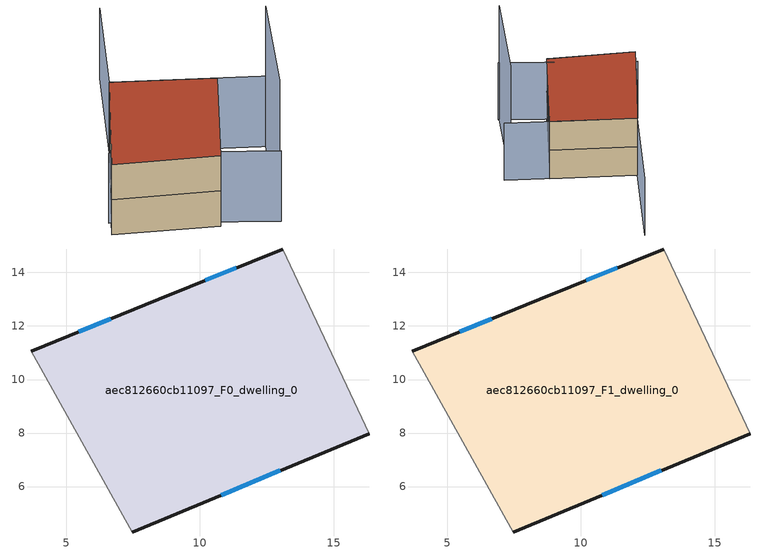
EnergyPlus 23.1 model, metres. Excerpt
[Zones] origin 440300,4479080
aec812660cb11097_F0_dwelling_0
 floor ground (EU_floor_Construction): 13.09,14.88 16.33,7.98 7.47,4.3 3.69,11.06 8.45,13.01 z0
 wall outside (EU_wall_Construction): 13.09,14.88 8.45,13.01 3.69,11.06 / 7.47,4.3 16.33,7.98 z0:3
 wall adiabatic (EU_wall_Construction): 16.33,7.98 13.09,14.88 / 3.69,11.06 7.47,4.3 z0:3
 window (EU_Window_Construction): 11.35,14.18 10.19,13.71 / 10.8,5.68 13.01,6.6 / 6.66,12.27 5.48,11.79 z1.13:1.87
aec812660cb11097_F1_dwelling_0
 floor to aec812660cb11097_F0_dwelling_0 (EU_floor_Construction): 13.09,14.88 16.33,7.98 7.47,4.3 3.69,11.06 8.45,13.01 z3
 wall outside (EU_wall_Construction): 13.09,14.88 8.45,13.01 3.69,11.06 / 7.47,4.3 16.33,7.98 z3:6
 wall adiabatic (EU_wall_Construction): 16.33,7.98 13.09,14.88 / 3.69,11.06 7.47,4.3 z3:6
 window (EU_Window_Construction): 11.35,14.18 10.19,13.71 / 10.8,5.68 13.01,6.6 / 6.66,12.27 5.48,11.79 z4.13:4.87
 roof outside (EU_roof_Construction): 16.33,7.98 13.09,14.88 8.45,13.01 3.69,11.06 7.47,4.3 z6
shading: 9.54,0.67 17.74,4.91 z0:12; 4.95,11.75 9.58,0.58 / 18.02,4.39 13.09,14.88 / 13.09,14.88 21.39,18.78 z0:6
[Building]
EU S2 Campaign: North Axis=0; Terrain=City; Solar Distribution=FullExterior
[Site:Location]
Madrid: Latitude=40.5; Longitude=-3.5; Time Zone=1; Elevation=609
[SizingPeriod:WeatherFileDays]
AnnualSizingPeriod: Begin Month=1; Begin Day of Month=1; End Month=12; End Day of Month=31; Day of Week for Start Day=Monday; Use Weather File Daylight Saving Period=No; Use Weather File Rain and Snow Indicators=No
[MATERIAL]
EU_InternalMass_Material: Roughness=MediumRough; Thickness=0.1; Conductivity=1; Density=1800; Specific Heat=900; Thermal Absorptance=0.9; Solar Absorptance=0.7; Visible Absorptance=0.7
[MATERIAL:NOMASS] Roughness=MediumRough; Thermal Absorptance=0.9; Solar Absorptance=0.7; Visible Absorptance=0.7
Name | Thermal Resistance
EU_wall_NoMass | 1.26313
EU_roof_NoMass | 0.258054
EU_floor_NoMass | 0.563028
[WINDOWMATERIAL:SIMPLEGLAZINGSYSTEM]
EU_Window_SimpleGlazing: UFactor=4.93364; Solar Heat Gain Coefficient=0.85; Visible Transmittance=0.85
[CONSTRUCTION]
EU_wall_Construction: EU_wall_NoMass
EU_roof_Construction: EU_roof_NoMass
EU_floor_Construction: EU_floor_NoMass
EU_Window_Construction: EU_Window_SimpleGlazing
EU_InternalMass_Construction: EU_InternalMass_Material
[ZONE] Type=1; Multiplier=1; Ceiling Height=autocalculate; Floor Area=autocalculate; Part of Total Floor Area=Yes
Name | Volume
aec812660cb11097_F0_dwelling_0 | 226.681
aec812660cb11097_F1_dwelling_0 | 226.68
[INTERNALMASS] Construction=EU_InternalMass_Construction; Surface Area=75.5603
Name | Zone or ZoneList
aec812660cb11097_F0_dwelling_0_EU_InternalMass | aec812660cb11097_F0_dwelling_0
aec812660cb11097_F1_dwelling_0_EU_InternalMass | aec812660cb11097_F1_dwelling_0
[OTHEREQUIPMENT] Fuel Type=Electricity; Design Level Calculation Method=Watts/Area; Power per Zone Floor Area=1; Fraction Latent=0; Fraction Radiant=0; Fraction Lost=0; Carbon Dioxide Generation Rate=0; EndUse Subcategory=EU_Step8_InternalGains
Name | Zone or ZoneList or Space or SpaceList | Schedule
EU_Step8_InternalGain_aec812660cb11097_F0_dwelling_0_f000 | aec812660cb11097_F0_dwelling_0 | EU_Step8_GainSchedule_aec812660cb11097_F0_dwelling_0_f000
EU_Step8_InternalGain_aec812660cb11097_F1_dwelling_0_f000 | aec812660cb11097_F1_dwelling_0 | EU_Step8_GainSchedule_aec812660cb11097_F1_dwelling_0_f000
[ZONEVENTILATION:DESIGNFLOWRATE] Schedule=EU_AlwaysOn; Design Flow Rate Calculation Method=AirChanges/Hour; Air Changes per Hour=0.717621; Ventilation Type=Natural; Fan Pressure Rise=0; Fan Total Efficiency=1; Constant Term Coefficient=1; Temperature Term Coefficient=0; Velocity Term Coefficient=0; Velocity Squared Term Coefficient=0; Minimum Indoor Temperature=-100; Maximum Indoor Temperature=100; Delta Temperature=-100; Minimum Outdoor Temperature=-100; Maximum Outdoor Temperature=100; Maximum Wind Speed=40
Name | Zone or ZoneList or Space or SpaceList
EU_ConstantAir_aec812660cb11097_F0_dwelling_0 | aec812660cb11097_F0_dwelling_0
EU_ConstantAir_aec812660cb11097_F1_dwelling_0 | aec812660cb11097_F1_dwelling_0
[HVACTEMPLATE:THERMOSTAT] Constant Heating Setpoint=20; Constant Cooling Setpoint=50
EU_HeatOnly_aec812660cb11097_F0_dwelling_0; EU_HeatOnly_aec812660cb11097_F1_dwelling_0
[HVACTEMPLATE:ZONE:IDEALLOADSAIRSYSTEM] System Availability Schedule=EU_AlwaysOn; Maximum Heating Supply Air Temperature=50; Minimum Cooling Supply Air Temperature=13; Maximum Heating Supply Air Humidity Ratio=0.0156; Minimum Cooling Supply Air Humidity Ratio=0.0077; Heating Limit=NoLimit; Cooling Limit=NoLimit; Heating Availability Schedule=EU_AlwaysOn; Cooling Availability Schedule=EU_CoolingOff; Dehumidification Control Type=ConstantSensibleHeatRatio; Cooling Sensible Heat Ratio=0.7; Dehumidification Setpoint=60; Humidification Control Type=None; Humidification Setpoint=30; Outdoor Air Method=None; Outdoor Air Flow Rate per Person=0.00944; Outdoor Air Flow Rate per Zone Floor Area=0; Outdoor Air Flow Rate per Zone=0; Demand Controlled Ventilation Type=None; Outdoor Air Economizer Type=NoEconomizer; Heat Recovery Type=None; Sensible Heat Recovery Effectiveness=0.7; Latent Heat Recovery Effectiveness=0.65
Name | Template Thermostat
aec812660cb11097_F0_dwelling_0 | EU_HeatOnly_aec812660cb11097_F0_dwelling_0
aec812660cb11097_F1_dwelling_0 | EU_HeatOnly_aec812660cb11097_F1_dwelling_0
[SIZING:ZONE] Zone Cooling Design Supply Air Temperature Input Method=SupplyAirTemperature; Zone Cooling Design Supply Air Temperature=13; Zone Heating Design Supply Air Temperature Input Method=SupplyAirTemperature; Zone Heating Design Supply Air Temperature=50; Zone Cooling Design Supply Air Humidity Ratio=0.008; Zone Heating Design Supply Air Humidity Ratio=0.008; Cooling Design Air Flow Method=DesignDay; Cooling Design Air Flow Rate=0; Cooling Minimum Air Flow per Zone Floor Area=0.000762; Cooling Minimum Air Flow=0; Cooling Minimum Air Flow Fraction=0.2; Heating Design Air Flow Method=DesignDay; Heating Design Air Flow Rate=0; Heating Maximum Air Flow per Zone Floor Area=0.002032; Heating Maximum Air Flow=0.141576; Heating Maximum Air Flow Fraction=0.3; Account for Dedicated Outdoor Air System=No; Dedicated Outdoor Air System Control Strategy=NeutralSupplyAir; Dedicated Outdoor Air Low Setpoint Temperature for Design=autosize; Dedicated Outdoor Air High Setpoint Temperature for Design=autosize; Zone Load Sizing Method=Sensible Load Only No Latent Load; Zone Latent Cooling Design Supply Air Humidity Ratio Input Method=HumidityRatioDifference; Zone Cooling Design Supply Air Humidity Ratio Difference=0.005; Zone Latent Heating Design Supply Air Humidity Ratio Input Method=HumidityRatioDifference; Zone Humidification Design Supply Air Humidity Ratio Difference=0.005
aec812660cb11097_F0_dwelling_0; aec812660cb11097_F1_dwelling_0
[SCHEDULE:CONSTANT]
Name | Hourly Value
EU_AlwaysOn | 1
EU_CoolingOff | 0
[SCHEDULE:FILE] Column Number=1; Rows to Skip at Top=0; Number of Hours of Data=8760; Column Separator=Comma; Interpolate to Timestep=No; Minutes per Item=60; Adjust Schedule for Daylight Savings=Yes
Name | File
EU_Step8_GainSchedule_aec812660cb11097_F0_dwelling_0_f000 | ../../schedules/aec812660cb11097/aec812660cb11097_F0_dwelling_0_f000_gain.csv
EU_Step8_GainSchedule_aec812660cb11097_F1_dwelling_0_f000 | ../../schedules/aec812660cb11097/aec812660cb11097_F1_dwelling_0_f000_gain.csv
